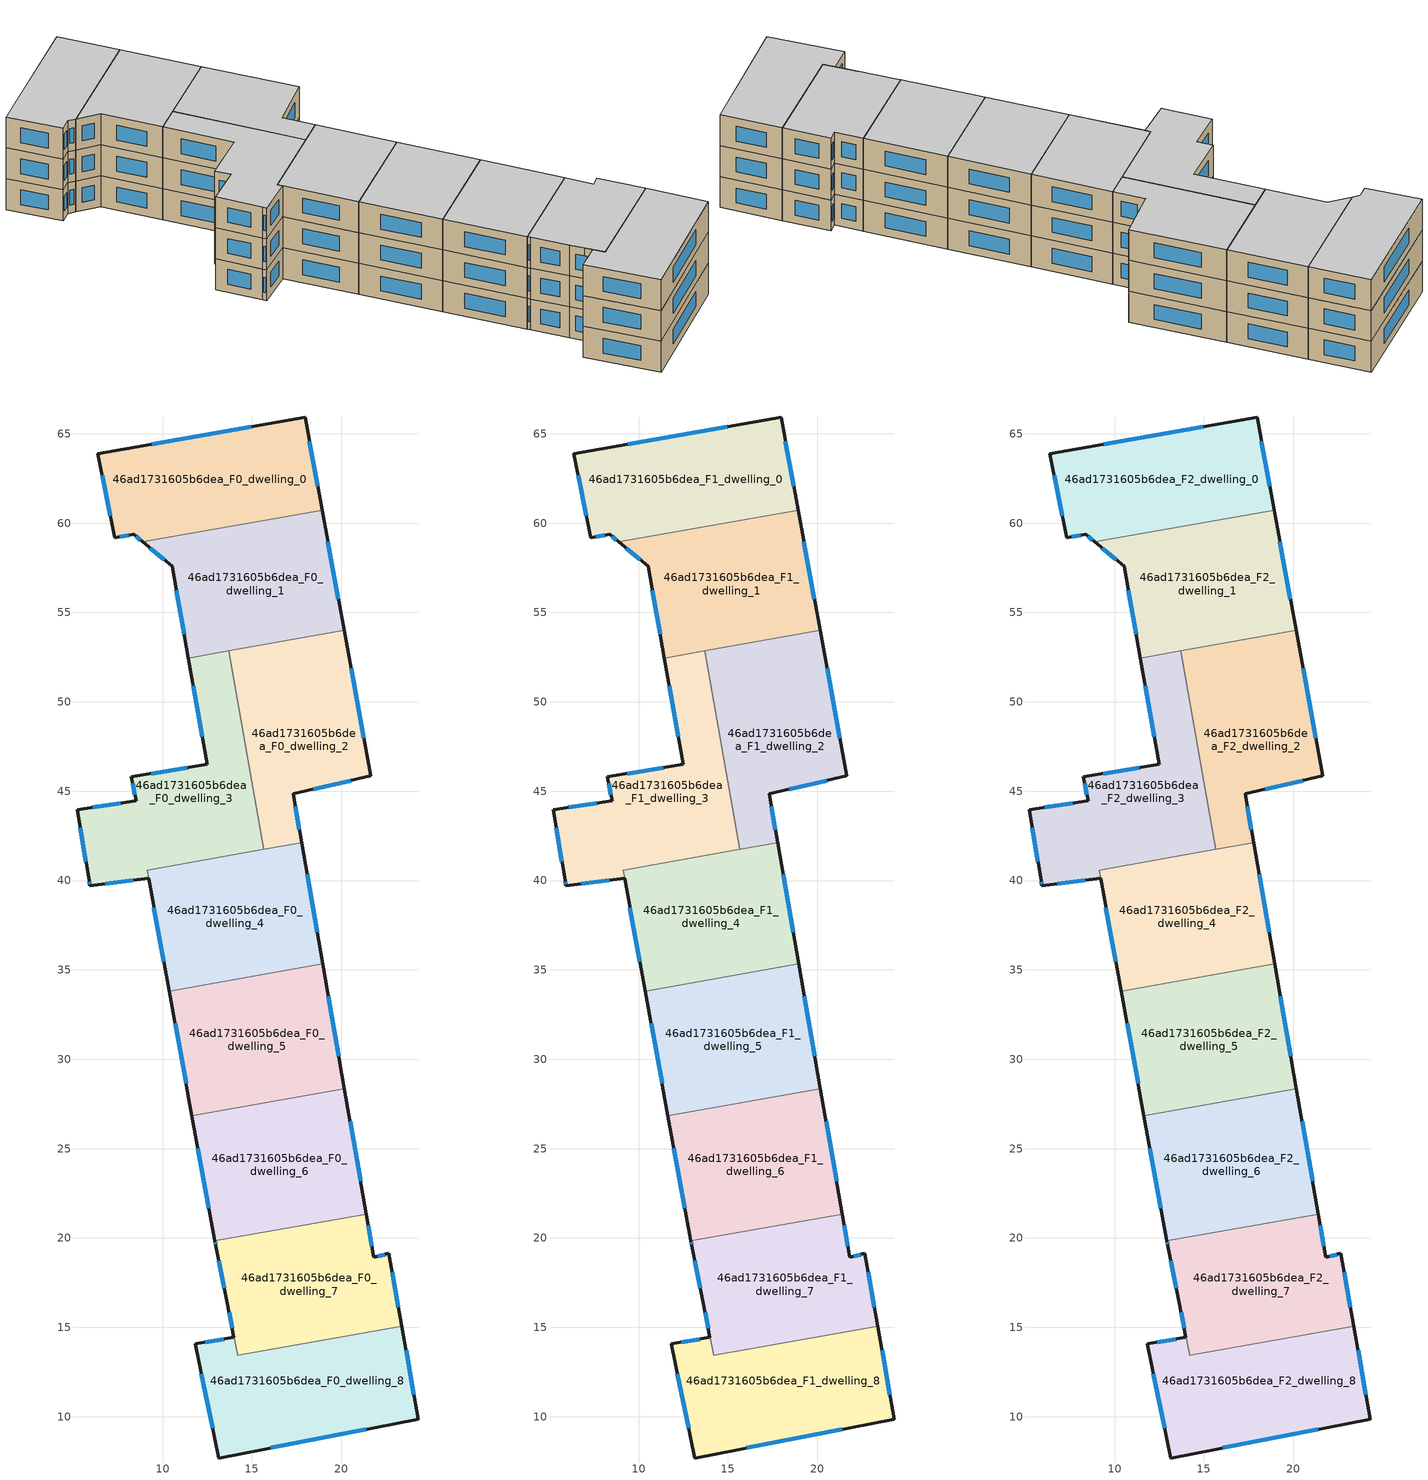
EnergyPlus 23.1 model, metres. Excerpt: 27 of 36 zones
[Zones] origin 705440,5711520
46ad1731605b6dea_F0_dwelling_0
 floor ground (EU_floor_Construction): 17.97,65.94 18.93,60.72 8.9,58.95 8.38,59.37 7.32,59.19 6.38,63.89 z0
 wall outside (EU_wall_Construction): 18.93,60.72 17.97,65.94 6.38,63.89 7.32,59.19 8.38,59.37 8.9,58.95 z0:3
 wall to 46ad1731605b6dea_F0_dwelling_1 (EU_wall_Construction): 8.9,58.95 18.93,60.72 z0:3
 window (EU_Window_Construction): 7.6,59.24 8.11,59.32 / 6.63,62.67 7.08,60.41 / 14.96,65.4 9.39,64.42 / 18.68,62.08 18.22,64.58 / 8.52,59.26 8.76,59.06 z0.78:2.22
46ad1731605b6dea_F0_dwelling_1
 floor ground (EU_floor_Construction): 18.93,60.72 20.16,53.99 11.44,52.45 10.53,57.58 8.9,58.95 z0
 wall outside (EU_wall_Construction): 8.9,58.95 10.53,57.58 11.44,52.45 / 20.16,53.99 18.93,60.72 z0:3
 wall to 46ad1731605b6dea_F0_dwelling_2 (EU_wall_Construction): 13.69,52.85 20.16,53.99 z0:3
 wall to 46ad1731605b6dea_F0_dwelling_3 (EU_wall_Construction): 11.44,52.45 13.69,52.85 z0:3
 window (EU_Window_Construction): 9.32,58.59 10.11,57.94 / 19.84,55.74 19.25,58.97 / 10.77,56.25 11.2,53.78 z0.78:2.22
46ad1731605b6dea_F0_dwelling_2
 floor ground (EU_floor_Construction): 20.16,53.99 21.65,45.85 17.3,44.86 17.78,42.12 15.66,41.74 13.69,52.85 z0
 wall outside (EU_wall_Construction): 17.78,42.12 17.3,44.86 21.65,45.85 20.16,53.99 z0:3
 wall to 46ad1731605b6dea_F0_dwelling_3 (EU_wall_Construction): 13.69,52.85 15.66,41.74 z0:3
 wall to 46ad1731605b6dea_F0_dwelling_4 (EU_wall_Construction): 15.66,41.74 17.78,42.12 z0:3
 window (EU_Window_Construction): 21.27,47.97 20.55,51.88 / 18.43,45.12 20.52,45.6 / 17.66,42.83 17.43,44.15 z0.78:2.22
46ad1731605b6dea_F0_dwelling_3
 floor ground (EU_floor_Construction): 13.69,52.85 15.66,41.74 9.14,40.59 9.22,40.14 5.94,39.71 5.89,40.01 5.23,43.97 8.53,44.45 8.25,45.81 12.49,46.5 11.44,52.45 z0
 wall outside (EU_wall_Construction): 11.44,52.45 12.49,46.5 8.25,45.81 8.53,44.45 5.23,43.97 5.89,40.01 5.94,39.71 9.22,40.14 z0:3
 wall to 46ad1731605b6dea_F0_dwelling_4 (EU_wall_Construction): 9.22,40.14 9.14,40.59 15.66,41.74 z0:3
 window (EU_Window_Construction): 6.79,39.82 8.36,40.03 / 5.9,39.94 5.92,39.79 / 5.4,42.94 5.71,41.04 / 7.67,44.33 6.09,44.1 / 8.32,45.46 8.46,44.81 / 11.39,46.32 9.35,45.99 / 11.71,50.9 12.22,48.04 z0.78:2.22
46ad1731605b6dea_F0_dwelling_4
 floor ground (EU_floor_Construction): 17.78,42.12 18.96,35.33 10.37,33.81 9.14,40.59 z0
 wall outside (EU_wall_Construction): 9.22,40.13 10.37,33.81 / 18.96,35.33 17.78,42.12 z0:3
 wall to 46ad1731605b6dea_F0_dwelling_5 (EU_wall_Construction): 10.37,33.81 18.96,35.33 z0:3
 window (EU_Window_Construction): 9.52,38.49 10.07,35.46 / 18.66,37.1 18.09,40.35 z0.78:2.22
46ad1731605b6dea_F0_dwelling_5
 floor ground (EU_floor_Construction): 18.96,35.33 20.18,28.36 11.65,26.85 10.37,33.81 z0
 wall outside (EU_wall_Construction): 20.18,28.36 18.96,35.33 / 10.37,33.81 11.65,26.85 z0:3
 wall to 46ad1731605b6dea_F0_dwelling_6 (EU_wall_Construction): 11.65,26.85 20.18,28.36 z0:3
 window (EU_Window_Construction): 19.86,30.17 19.28,33.52 / 10.7,32 11.31,28.66 z0.78:2.22
46ad1731605b6dea_F0_dwelling_6
 floor ground (EU_floor_Construction): 20.18,28.36 21.4,21.34 12.93,19.84 11.65,26.85 z0
 wall outside (EU_wall_Construction): 21.4,21.34 20.18,28.36 / 11.65,26.85 12.93,19.84 z0:3
 wall to 46ad1731605b6dea_F0_dwelling_7 (EU_wall_Construction): 12.93,19.84 21.4,21.34 z0:3
 window (EU_Window_Construction): 21.08,23.17 20.5,26.53 / 11.98,25.03 12.59,21.66 z0.78:2.22
46ad1731605b6dea_F0_dwelling_7
 floor ground (EU_floor_Construction): 21.4,21.34 21.83,18.91 22.66,19.13 23.38,15.06 14.2,13.44 13.61,16.35 12.98,19.57 12.93,19.84 z0
 wall outside (EU_wall_Construction): 12.93,19.84 12.98,19.57 13.61,16.35 / 23.38,15.06 22.66,19.13 21.83,18.91 21.4,21.34 z0:3
 wall to 46ad1731605b6dea_F0_dwelling_8 (EU_wall_Construction): 13.62,16.35 14.2,13.44 23.38,15.06 z0:3
 window (EU_Window_Construction): 13.14,18.73 13.45,17.19 / 12.94,19.77 12.96,19.64 / 21.72,19.54 21.51,20.71 / 22.44,19.08 22.04,18.97 / 23.19,16.12 22.85,18.07 z0.78:2.22
46ad1731605b6dea_F0_dwelling_8
 floor ground (EU_floor_Construction): 23.38,15.06 24.31,9.87 13.14,7.69 11.82,14.07 14,14.44 13.62,16.35 14.2,13.44 z0
 wall outside (EU_wall_Construction): 13.62,16.35 14,14.44 11.82,14.07 13.14,7.69 24.31,9.87 23.38,15.06 z0:3
 window (EU_Window_Construction): 13.72,15.85 13.9,14.94 / 24.06,11.22 23.62,13.71 / 16.04,8.26 21.4,9.3 / 12.16,12.41 12.8,9.35 / 13.43,14.34 12.39,14.17 z0.78:2.22
46ad1731605b6dea_F1_dwelling_0
 floor to 46ad1731605b6dea_F0_dwelling_0 (EU_floor_Construction): 17.97,65.94 18.93,60.72 8.9,58.95 8.38,59.37 7.32,59.19 6.38,63.89 z3
 wall outside (EU_wall_Construction): 18.93,60.72 17.97,65.94 6.38,63.89 7.32,59.19 8.38,59.37 8.9,58.95 z3:6
 wall to 46ad1731605b6dea_F1_dwelling_1 (EU_wall_Construction): 8.9,58.95 18.93,60.72 z3:6
 window (EU_Window_Construction): 7.6,59.24 8.11,59.32 / 6.63,62.67 7.08,60.41 / 14.96,65.4 9.39,64.42 / 18.68,62.08 18.22,64.58 / 8.52,59.26 8.76,59.06 z3.78:5.22
46ad1731605b6dea_F1_dwelling_1
 floor to 46ad1731605b6dea_F0_dwelling_1 (EU_floor_Construction): 18.93,60.72 20.16,53.99 11.44,52.45 10.53,57.58 8.9,58.95 z3
 wall outside (EU_wall_Construction): 8.9,58.95 10.53,57.58 11.44,52.45 / 20.16,53.99 18.93,60.72 z3:6
 wall to 46ad1731605b6dea_F1_dwelling_2 (EU_wall_Construction): 13.69,52.85 20.16,53.99 z3:6
 wall to 46ad1731605b6dea_F1_dwelling_3 (EU_wall_Construction): 11.44,52.45 13.69,52.85 z3:6
 window (EU_Window_Construction): 9.32,58.59 10.11,57.94 / 19.84,55.74 19.25,58.97 / 10.77,56.25 11.2,53.78 z3.78:5.22
46ad1731605b6dea_F1_dwelling_2
 floor to 46ad1731605b6dea_F0_dwelling_2 (EU_floor_Construction): 20.16,53.99 21.65,45.85 17.3,44.86 17.78,42.12 15.66,41.74 13.69,52.85 z3
 wall outside (EU_wall_Construction): 17.78,42.12 17.3,44.86 21.65,45.85 20.16,53.99 z3:6
 wall to 46ad1731605b6dea_F1_dwelling_3 (EU_wall_Construction): 13.69,52.85 15.66,41.74 z3:6
 wall to 46ad1731605b6dea_F1_dwelling_4 (EU_wall_Construction): 15.66,41.74 17.78,42.12 z3:6
 window (EU_Window_Construction): 21.27,47.97 20.55,51.88 / 18.43,45.12 20.52,45.6 / 17.66,42.83 17.43,44.15 z3.78:5.22
46ad1731605b6dea_F1_dwelling_3
 floor to 46ad1731605b6dea_F0_dwelling_3 (EU_floor_Construction): 13.69,52.85 15.66,41.74 9.14,40.59 9.22,40.14 5.94,39.71 5.89,40.01 5.23,43.97 8.53,44.45 8.25,45.81 12.49,46.5 11.44,52.45 z3
 wall outside (EU_wall_Construction): 11.44,52.45 12.49,46.5 8.25,45.81 8.53,44.45 5.23,43.97 5.89,40.01 5.94,39.71 9.22,40.14 z3:6
 wall to 46ad1731605b6dea_F1_dwelling_4 (EU_wall_Construction): 9.22,40.14 9.14,40.59 15.66,41.74 z3:6
 window (EU_Window_Construction): 6.79,39.82 8.36,40.03 / 5.9,39.94 5.92,39.79 / 5.4,42.94 5.71,41.04 / 7.67,44.33 6.09,44.1 / 8.32,45.46 8.46,44.81 / 11.39,46.32 9.35,45.99 / 11.71,50.9 12.22,48.04 z3.78:5.22
46ad1731605b6dea_F1_dwelling_4
 floor to 46ad1731605b6dea_F0_dwelling_4 (EU_floor_Construction): 17.78,42.12 18.96,35.33 10.37,33.81 9.14,40.59 z3
 wall outside (EU_wall_Construction): 9.22,40.13 10.37,33.81 / 18.96,35.33 17.78,42.12 z3:6
 wall to 46ad1731605b6dea_F1_dwelling_5 (EU_wall_Construction): 10.37,33.81 18.96,35.33 z3:6
 window (EU_Window_Construction): 9.52,38.49 10.07,35.46 / 18.66,37.1 18.09,40.35 z3.78:5.22
46ad1731605b6dea_F1_dwelling_5
 floor to 46ad1731605b6dea_F0_dwelling_5 (EU_floor_Construction): 18.96,35.33 20.18,28.36 11.65,26.85 10.37,33.81 z3
 wall outside (EU_wall_Construction): 20.18,28.36 18.96,35.33 / 10.37,33.81 11.65,26.85 z3:6
 wall to 46ad1731605b6dea_F1_dwelling_6 (EU_wall_Construction): 11.65,26.85 20.18,28.36 z3:6
 window (EU_Window_Construction): 19.86,30.17 19.28,33.52 / 10.7,32 11.31,28.66 z3.78:5.22
46ad1731605b6dea_F1_dwelling_6
 floor to 46ad1731605b6dea_F0_dwelling_6 (EU_floor_Construction): 20.18,28.36 21.4,21.34 12.93,19.84 11.65,26.85 z3
 wall outside (EU_wall_Construction): 21.4,21.34 20.18,28.36 / 11.65,26.85 12.93,19.84 z3:6
 wall to 46ad1731605b6dea_F1_dwelling_7 (EU_wall_Construction): 12.93,19.84 21.4,21.34 z3:6
 window (EU_Window_Construction): 21.08,23.17 20.5,26.53 / 11.98,25.03 12.59,21.66 z3.78:5.22
46ad1731605b6dea_F1_dwelling_7
 floor to 46ad1731605b6dea_F0_dwelling_7 (EU_floor_Construction): 21.4,21.34 21.83,18.91 22.66,19.13 23.38,15.06 14.2,13.44 13.61,16.35 12.98,19.57 12.93,19.84 z3
 wall outside (EU_wall_Construction): 12.93,19.84 12.98,19.57 13.61,16.35 / 23.38,15.06 22.66,19.13 21.83,18.91 21.4,21.34 z3:6
 wall to 46ad1731605b6dea_F1_dwelling_8 (EU_wall_Construction): 13.62,16.35 14.2,13.44 23.38,15.06 z3:6
 window (EU_Window_Construction): 13.14,18.73 13.45,17.19 / 12.94,19.77 12.96,19.64 / 21.72,19.54 21.51,20.71 / 22.44,19.08 22.04,18.97 / 23.19,16.12 22.85,18.07 z3.78:5.22
46ad1731605b6dea_F1_dwelling_8
 floor to 46ad1731605b6dea_F0_dwelling_8 (EU_floor_Construction): 23.38,15.06 24.31,9.87 13.14,7.69 11.82,14.07 14,14.44 13.62,16.35 14.2,13.44 z3
 wall outside (EU_wall_Construction): 13.62,16.35 14,14.44 11.82,14.07 13.14,7.69 24.31,9.87 23.38,15.06 z3:6
 window (EU_Window_Construction): 13.72,15.85 13.9,14.94 / 24.06,11.22 23.62,13.71 / 16.04,8.26 21.4,9.3 / 12.16,12.41 12.8,9.35 / 13.43,14.34 12.39,14.17 z3.78:5.22
46ad1731605b6dea_F2_dwelling_0
 floor to 46ad1731605b6dea_F1_dwelling_0 (EU_floor_Construction): 17.97,65.94 18.93,60.72 8.9,58.95 8.38,59.37 7.32,59.19 6.38,63.89 z6
 wall outside (EU_wall_Construction): 18.93,60.72 17.97,65.94 6.38,63.89 7.32,59.19 8.38,59.37 8.9,58.95 z6:9
 wall to 46ad1731605b6dea_F2_dwelling_1 (EU_wall_Construction): 8.9,58.95 18.93,60.72 z6:9
 window (EU_Window_Construction): 7.6,59.24 8.11,59.32 / 6.63,62.67 7.08,60.41 / 14.96,65.4 9.39,64.42 / 18.68,62.08 18.22,64.58 / 8.52,59.26 8.76,59.06 z6.78:8.22
 ceiling to 46ad1731605b6dea_F3_dwelling_0 (EU_floor_Construction): 18.93,60.72 17.97,65.94 6.38,63.89 7.32,59.19 8.38,59.37 8.9,58.95 z9
46ad1731605b6dea_F2_dwelling_1
 floor to 46ad1731605b6dea_F1_dwelling_1 (EU_floor_Construction): 18.93,60.72 20.16,53.99 11.44,52.45 10.53,57.58 8.9,58.95 z6
 wall outside (EU_wall_Construction): 8.9,58.95 10.53,57.58 11.44,52.45 / 20.16,53.99 18.93,60.72 z6:9
 wall to 46ad1731605b6dea_F2_dwelling_2 (EU_wall_Construction): 13.69,52.85 20.16,53.99 z6:9
 wall to 46ad1731605b6dea_F2_dwelling_3 (EU_wall_Construction): 11.44,52.45 13.69,52.85 z6:9
 window (EU_Window_Construction): 9.32,58.59 10.11,57.94 / 19.84,55.74 19.25,58.97 / 10.77,56.25 11.2,53.78 z6.78:8.22
 ceiling to 46ad1731605b6dea_F3_dwelling_1 (EU_floor_Construction): 20.16,53.99 18.93,60.72 8.9,58.95 10.53,57.58 11.44,52.45 z9
46ad1731605b6dea_F2_dwelling_2
 floor to 46ad1731605b6dea_F1_dwelling_2 (EU_floor_Construction): 20.16,53.99 21.65,45.85 17.3,44.86 17.78,42.12 15.66,41.74 13.69,52.85 z6
 wall outside (EU_wall_Construction): 17.78,42.12 17.3,44.86 21.65,45.85 20.16,53.99 z6:9
 wall to 46ad1731605b6dea_F2_dwelling_3 (EU_wall_Construction): 13.69,52.85 15.66,41.74 z6:9
 wall to 46ad1731605b6dea_F2_dwelling_4 (EU_wall_Construction): 15.66,41.74 17.78,42.12 z6:9
 window (EU_Window_Construction): 21.27,47.97 20.55,51.88 / 18.43,45.12 20.52,45.6 / 17.66,42.83 17.43,44.15 z6.78:8.22
 ceiling to 46ad1731605b6dea_F3_dwelling_2 (EU_floor_Construction): 17.78,42.12 17.3,44.86 21.65,45.85 20.16,53.99 13.69,52.85 15.66,41.74 z9
46ad1731605b6dea_F2_dwelling_3
 floor to 46ad1731605b6dea_F1_dwelling_3 (EU_floor_Construction): 13.69,52.85 15.66,41.74 9.14,40.59 9.22,40.14 5.94,39.71 5.89,40.01 5.23,43.97 8.53,44.45 8.25,45.81 12.49,46.5 11.44,52.45 z6
 wall outside (EU_wall_Construction): 11.44,52.45 12.49,46.5 8.25,45.81 8.53,44.45 5.23,43.97 5.89,40.01 5.94,39.71 9.22,40.14 z6:9
 wall to 46ad1731605b6dea_F2_dwelling_4 (EU_wall_Construction): 9.22,40.14 9.14,40.59 15.66,41.74 z6:9
 window (EU_Window_Construction): 6.79,39.82 8.36,40.03 / 5.9,39.94 5.92,39.79 / 5.4,42.94 5.71,41.04 / 7.67,44.33 6.09,44.1 / 8.32,45.46 8.46,44.81 / 11.39,46.32 9.35,45.99 / 11.71,50.9 12.22,48.04 z6.78:8.22
 ceiling to 46ad1731605b6dea_F3_dwelling_3 (EU_floor_Construction): 15.66,41.74 13.69,52.85 11.44,52.45 12.49,46.5 8.25,45.81 8.53,44.45 5.23,43.97 5.89,40.01 5.94,39.71 9.22,40.14 9.14,40.59 z9
46ad1731605b6dea_F2_dwelling_4
 floor to 46ad1731605b6dea_F1_dwelling_4 (EU_floor_Construction): 17.78,42.12 18.96,35.33 10.37,33.81 9.14,40.59 z6
 wall outside (EU_wall_Construction): 9.22,40.13 10.37,33.81 / 18.96,35.33 17.78,42.12 z6:9
 wall to 46ad1731605b6dea_F2_dwelling_5 (EU_wall_Construction): 10.37,33.81 18.96,35.33 z6:9
 window (EU_Window_Construction): 9.52,38.49 10.07,35.46 / 18.66,37.1 18.09,40.35 z6.78:8.22
 ceiling to 46ad1731605b6dea_F3_dwelling_4 (EU_floor_Construction): 18.96,35.33 17.78,42.12 9.14,40.59 10.37,33.81 z9
46ad1731605b6dea_F2_dwelling_5
 floor to 46ad1731605b6dea_F1_dwelling_5 (EU_floor_Construction): 18.96,35.33 20.18,28.36 11.65,26.85 10.37,33.81 z6
 wall outside (EU_wall_Construction): 20.18,28.36 18.96,35.33 / 10.37,33.81 11.65,26.85 z6:9
 wall to 46ad1731605b6dea_F2_dwelling_6 (EU_wall_Construction): 11.65,26.85 20.18,28.36 z6:9
 window (EU_Window_Construction): 19.86,30.17 19.28,33.52 / 10.7,32 11.31,28.66 z6.78:8.22
 ceiling to 46ad1731605b6dea_F3_dwelling_5 (EU_floor_Construction): 20.18,28.36 18.96,35.33 10.37,33.81 11.65,26.85 z9
46ad1731605b6dea_F2_dwelling_6
 floor to 46ad1731605b6dea_F1_dwelling_6 (EU_floor_Construction): 20.18,28.36 21.4,21.34 12.93,19.84 11.65,26.85 z6
 wall outside (EU_wall_Construction): 21.4,21.34 20.18,28.36 / 11.65,26.85 12.93,19.84 z6:9
 wall to 46ad1731605b6dea_F2_dwelling_7 (EU_wall_Construction): 12.93,19.84 21.4,21.34 z6:9
 window (EU_Window_Construction): 21.08,23.17 20.5,26.53 / 11.98,25.03 12.59,21.66 z6.78:8.22
 ceiling to 46ad1731605b6dea_F3_dwelling_6 (EU_floor_Construction): 21.4,21.34 20.18,28.36 11.65,26.85 12.93,19.84 z9
46ad1731605b6dea_F2_dwelling_7
 floor to 46ad1731605b6dea_F1_dwelling_7 (EU_floor_Construction): 21.4,21.34 21.83,18.91 22.66,19.13 23.38,15.06 14.2,13.44 13.61,16.35 12.98,19.57 12.93,19.84 z6
 wall outside (EU_wall_Construction): 12.93,19.84 12.98,19.57 13.61,16.35 / 23.38,15.06 22.66,19.13 21.83,18.91 21.4,21.34 z6:9
 wall to 46ad1731605b6dea_F2_dwelling_8 (EU_wall_Construction): 13.62,16.35 14.2,13.44 23.38,15.06 z6:9
 window (EU_Window_Construction): 13.14,18.73 13.45,17.19 / 12.94,19.77 12.96,19.64 / 21.72,19.54 21.51,20.71 / 22.44,19.08 22.04,18.97 / 23.19,16.12 22.85,18.07 z6.78:8.22
 ceiling to 46ad1731605b6dea_F3_dwelling_7 (EU_floor_Construction): 23.38,15.06 22.66,19.13 21.83,18.91 21.4,21.34 12.93,19.84 12.98,19.57 13.61,16.35 14.2,13.44 z9
46ad1731605b6dea_F2_dwelling_8
 floor to 46ad1731605b6dea_F1_dwelling_8 (EU_floor_Construction): 23.38,15.06 24.31,9.87 13.14,7.69 11.82,14.07 14,14.44 13.62,16.35 14.2,13.44 z6
 wall outside (EU_wall_Construction): 13.62,16.35 14,14.44 11.82,14.07 13.14,7.69 24.31,9.87 23.38,15.06 z6:9
 window (EU_Window_Construction): 13.72,15.85 13.9,14.94 / 24.06,11.22 23.62,13.71 / 16.04,8.26 21.4,9.3 / 12.16,12.41 12.8,9.35 / 13.43,14.34 12.39,14.17 z6.78:8.22
 ceiling to 46ad1731605b6dea_F3_dwelling_8 (EU_floor_Construction): 24.31,9.87 23.38,15.06 14.2,13.44 13.62,16.35 14,14.44 11.82,14.07 13.14,7.69 z9
[Building]
EU S2 Campaign: North Axis=0; Terrain=City; Solar Distribution=FullExterior
[Site:Location]
London: Latitude=51.5; Longitude=-0.5; Time Zone=0; Elevation=25
[SizingPeriod:WeatherFileDays]
AnnualSizingPeriod: Begin Month=1; Begin Day of Month=1; End Month=12; End Day of Month=31; Day of Week for Start Day=Monday; Use Weather File Daylight Saving Period=No; Use Weather File Rain and Snow Indicators=No
[MATERIAL]
EU_InternalMass_Material: Roughness=MediumRough; Thickness=0.1; Conductivity=1; Density=1800; Specific Heat=900; Thermal Absorptance=0.9; Solar Absorptance=0.7; Visible Absorptance=0.7
[MATERIAL:NOMASS] Roughness=MediumRough; Thermal Absorptance=0.9; Solar Absorptance=0.7; Visible Absorptance=0.7
Name | Thermal Resistance
EU_wall_NoMass | 3.06955
EU_floor_NoMass | 3.75167
[WINDOWMATERIAL:SIMPLEGLAZINGSYSTEM]
EU_Window_SimpleGlazing: UFactor=1.87571; Solar Heat Gain Coefficient=0.72; Visible Transmittance=0.72
[CONSTRUCTION]
EU_wall_Construction: EU_wall_NoMass
EU_floor_Construction: EU_floor_NoMass
EU_Window_Construction: EU_Window_SimpleGlazing
EU_InternalMass_Construction: EU_InternalMass_Material
[ZONE] Type=1; Multiplier=1; Ceiling Height=autocalculate; Floor Area=autocalculate; Part of Total Floor Area=Yes
Name | Volume
46ad1731605b6dea_F0_dwelling_0; 46ad1731605b6dea_F1_dwelling_0; 46ad1731605b6dea_F2_dwelling_0 | 184.634
46ad1731605b6dea_F0_dwelling_1; 46ad1731605b6dea_F1_dwelling_1; 46ad1731605b6dea_F2_dwelling_1; 46ad1731605b6dea_F0_dwelling_5; 46ad1731605b6dea_F1_dwelling_5; 46ad1731605b6dea_F2_dwelling_5 | 184.617
46ad1731605b6dea_F0_dwelling_2; 46ad1731605b6dea_F1_dwelling_2; 46ad1731605b6dea_F2_dwelling_2 | 184.618
46ad1731605b6dea_F0_dwelling_3; 46ad1731605b6dea_F1_dwelling_3; 46ad1731605b6dea_F2_dwelling_3 | 188.427
46ad1731605b6dea_F0_dwelling_4; 46ad1731605b6dea_F1_dwelling_4; 46ad1731605b6dea_F2_dwelling_4 | 180.84
46ad1731605b6dea_F0_dwelling_6; 46ad1731605b6dea_F1_dwelling_6; 46ad1731605b6dea_F2_dwelling_6 | 184.627
46ad1731605b6dea_F0_dwelling_7; 46ad1731605b6dea_F1_dwelling_7; 46ad1731605b6dea_F2_dwelling_7 | 177.798
46ad1731605b6dea_F0_dwelling_8; 46ad1731605b6dea_F1_dwelling_8; 46ad1731605b6dea_F2_dwelling_8 | 191.479
[INTERNALMASS] Construction=EU_InternalMass_Construction
Name | Zone or ZoneList | Surface Area
46ad1731605b6dea_F0_dwelling_0_EU_InternalMass | 46ad1731605b6dea_F0_dwelling_0 | 61.5446
46ad1731605b6dea_F0_dwelling_1_EU_InternalMass | 46ad1731605b6dea_F0_dwelling_1 | 61.5392
46ad1731605b6dea_F0_dwelling_2_EU_InternalMass | 46ad1731605b6dea_F0_dwelling_2 | 61.5396
46ad1731605b6dea_F0_dwelling_3_EU_InternalMass | 46ad1731605b6dea_F0_dwelling_3 | 62.8089
46ad1731605b6dea_F0_dwelling_4_EU_InternalMass | 46ad1731605b6dea_F0_dwelling_4 | 60.2856
46ad1731605b6dea_F0_dwelling_5_EU_InternalMass | 46ad1731605b6dea_F0_dwelling_5 | 61.5388
46ad1731605b6dea_F0_dwelling_6_EU_InternalMass | 46ad1731605b6dea_F0_dwelling_6 | 61.5426
46ad1731605b6dea_F0_dwelling_7_EU_InternalMass | 46ad1731605b6dea_F0_dwelling_7 | 59.2569
46ad1731605b6dea_F0_dwelling_8_EU_InternalMass | 46ad1731605b6dea_F0_dwelling_8 | 63.8322
46ad1731605b6dea_F1_dwelling_0_EU_InternalMass | 46ad1731605b6dea_F1_dwelling_0 | 61.5446
46ad1731605b6dea_F1_dwelling_1_EU_InternalMass | 46ad1731605b6dea_F1_dwelling_1 | 61.5392
46ad1731605b6dea_F1_dwelling_2_EU_InternalMass | 46ad1731605b6dea_F1_dwelling_2 | 61.5396
46ad1731605b6dea_F1_dwelling_3_EU_InternalMass | 46ad1731605b6dea_F1_dwelling_3 | 62.8089
46ad1731605b6dea_F1_dwelling_4_EU_InternalMass | 46ad1731605b6dea_F1_dwelling_4 | 60.2856
46ad1731605b6dea_F1_dwelling_5_EU_InternalMass | 46ad1731605b6dea_F1_dwelling_5 | 61.5388
46ad1731605b6dea_F1_dwelling_6_EU_InternalMass | 46ad1731605b6dea_F1_dwelling_6 | 61.5426
46ad1731605b6dea_F1_dwelling_7_EU_InternalMass | 46ad1731605b6dea_F1_dwelling_7 | 59.2569
46ad1731605b6dea_F1_dwelling_8_EU_InternalMass | 46ad1731605b6dea_F1_dwelling_8 | 63.8322
46ad1731605b6dea_F2_dwelling_0_EU_InternalMass | 46ad1731605b6dea_F2_dwelling_0 | 61.5446
46ad1731605b6dea_F2_dwelling_1_EU_InternalMass | 46ad1731605b6dea_F2_dwelling_1 | 61.5392
46ad1731605b6dea_F2_dwelling_2_EU_InternalMass | 46ad1731605b6dea_F2_dwelling_2 | 61.5396
46ad1731605b6dea_F2_dwelling_3_EU_InternalMass | 46ad1731605b6dea_F2_dwelling_3 | 62.8089
46ad1731605b6dea_F2_dwelling_4_EU_InternalMass | 46ad1731605b6dea_F2_dwelling_4 | 60.2856
46ad1731605b6dea_F2_dwelling_5_EU_InternalMass | 46ad1731605b6dea_F2_dwelling_5 | 61.5388
46ad1731605b6dea_F2_dwelling_6_EU_InternalMass | 46ad1731605b6dea_F2_dwelling_6 | 61.5426
46ad1731605b6dea_F2_dwelling_7_EU_InternalMass | 46ad1731605b6dea_F2_dwelling_7 | 59.2569
46ad1731605b6dea_F2_dwelling_8_EU_InternalMass | 46ad1731605b6dea_F2_dwelling_8 | 63.8322
[OTHEREQUIPMENT] Fuel Type=Electricity; Design Level Calculation Method=Watts/Area; Power per Zone Floor Area=1; Fraction Latent=0; Fraction Radiant=0; Fraction Lost=0; Carbon Dioxide Generation Rate=0; EndUse Subcategory=EU_Step8_InternalGains
Name | Zone or ZoneList or Space or SpaceList | Schedule
EU_Step8_InternalGain_46ad1731605b6dea_F0_dwelling_0_f000 | 46ad1731605b6dea_F0_dwelling_0 | EU_Step8_GainSchedule_46ad1731605b6dea_F0_dwelling_0_f000
EU_Step8_InternalGain_46ad1731605b6dea_F0_dwelling_1_f000 | 46ad1731605b6dea_F0_dwelling_1 | EU_Step8_GainSchedule_46ad1731605b6dea_F0_dwelling_1_f000
EU_Step8_InternalGain_46ad1731605b6dea_F0_dwelling_2_f000 | 46ad1731605b6dea_F0_dwelling_2 | EU_Step8_GainSchedule_46ad1731605b6dea_F0_dwelling_2_f000
EU_Step8_InternalGain_46ad1731605b6dea_F0_dwelling_3_f000 | 46ad1731605b6dea_F0_dwelling_3 | EU_Step8_GainSchedule_46ad1731605b6dea_F0_dwelling_3_f000
EU_Step8_InternalGain_46ad1731605b6dea_F0_dwelling_4_f000 | 46ad1731605b6dea_F0_dwelling_4 | EU_Step8_GainSchedule_46ad1731605b6dea_F0_dwelling_4_f000
EU_Step8_InternalGain_46ad1731605b6dea_F0_dwelling_5_f000 | 46ad1731605b6dea_F0_dwelling_5 | EU_Step8_GainSchedule_46ad1731605b6dea_F0_dwelling_5_f000
EU_Step8_InternalGain_46ad1731605b6dea_F0_dwelling_6_f000 | 46ad1731605b6dea_F0_dwelling_6 | EU_Step8_GainSchedule_46ad1731605b6dea_F0_dwelling_6_f000
EU_Step8_InternalGain_46ad1731605b6dea_F0_dwelling_7_f000 | 46ad1731605b6dea_F0_dwelling_7 | EU_Step8_GainSchedule_46ad1731605b6dea_F0_dwelling_7_f000
EU_Step8_InternalGain_46ad1731605b6dea_F0_dwelling_8_f000 | 46ad1731605b6dea_F0_dwelling_8 | EU_Step8_GainSchedule_46ad1731605b6dea_F0_dwelling_8_f000
EU_Step8_InternalGain_46ad1731605b6dea_F1_dwelling_0_f000 | 46ad1731605b6dea_F1_dwelling_0 | EU_Step8_GainSchedule_46ad1731605b6dea_F1_dwelling_0_f000
EU_Step8_InternalGain_46ad1731605b6dea_F1_dwelling_1_f000 | 46ad1731605b6dea_F1_dwelling_1 | EU_Step8_GainSchedule_46ad1731605b6dea_F1_dwelling_1_f000
EU_Step8_InternalGain_46ad1731605b6dea_F1_dwelling_2_f000 | 46ad1731605b6dea_F1_dwelling_2 | EU_Step8_GainSchedule_46ad1731605b6dea_F1_dwelling_2_f000
EU_Step8_InternalGain_46ad1731605b6dea_F1_dwelling_3_f000 | 46ad1731605b6dea_F1_dwelling_3 | EU_Step8_GainSchedule_46ad1731605b6dea_F1_dwelling_3_f000
EU_Step8_InternalGain_46ad1731605b6dea_F1_dwelling_4_f000 | 46ad1731605b6dea_F1_dwelling_4 | EU_Step8_GainSchedule_46ad1731605b6dea_F1_dwelling_4_f000
EU_Step8_InternalGain_46ad1731605b6dea_F1_dwelling_5_f000 | 46ad1731605b6dea_F1_dwelling_5 | EU_Step8_GainSchedule_46ad1731605b6dea_F1_dwelling_5_f000
EU_Step8_InternalGain_46ad1731605b6dea_F1_dwelling_6_f000 | 46ad1731605b6dea_F1_dwelling_6 | EU_Step8_GainSchedule_46ad1731605b6dea_F1_dwelling_6_f000
EU_Step8_InternalGain_46ad1731605b6dea_F1_dwelling_7_f000 | 46ad1731605b6dea_F1_dwelling_7 | EU_Step8_GainSchedule_46ad1731605b6dea_F1_dwelling_7_f000
EU_Step8_InternalGain_46ad1731605b6dea_F1_dwelling_8_f000 | 46ad1731605b6dea_F1_dwelling_8 | EU_Step8_GainSchedule_46ad1731605b6dea_F1_dwelling_8_f000
EU_Step8_InternalGain_46ad1731605b6dea_F2_dwelling_0_f000 | 46ad1731605b6dea_F2_dwelling_0 | EU_Step8_GainSchedule_46ad1731605b6dea_F2_dwelling_0_f000
EU_Step8_InternalGain_46ad1731605b6dea_F2_dwelling_1_f000 | 46ad1731605b6dea_F2_dwelling_1 | EU_Step8_GainSchedule_46ad1731605b6dea_F2_dwelling_1_f000
EU_Step8_InternalGain_46ad1731605b6dea_F2_dwelling_2_f000 | 46ad1731605b6dea_F2_dwelling_2 | EU_Step8_GainSchedule_46ad1731605b6dea_F2_dwelling_2_f000
EU_Step8_InternalGain_46ad1731605b6dea_F2_dwelling_3_f000 | 46ad1731605b6dea_F2_dwelling_3 | EU_Step8_GainSchedule_46ad1731605b6dea_F2_dwelling_3_f000
EU_Step8_InternalGain_46ad1731605b6dea_F2_dwelling_4_f000 | 46ad1731605b6dea_F2_dwelling_4 | EU_Step8_GainSchedule_46ad1731605b6dea_F2_dwelling_4_f000
EU_Step8_InternalGain_46ad1731605b6dea_F2_dwelling_5_f000 | 46ad1731605b6dea_F2_dwelling_5 | EU_Step8_GainSchedule_46ad1731605b6dea_F2_dwelling_5_f000
EU_Step8_InternalGain_46ad1731605b6dea_F2_dwelling_6_f000 | 46ad1731605b6dea_F2_dwelling_6 | EU_Step8_GainSchedule_46ad1731605b6dea_F2_dwelling_6_f000
EU_Step8_InternalGain_46ad1731605b6dea_F2_dwelling_7_f000 | 46ad1731605b6dea_F2_dwelling_7 | EU_Step8_GainSchedule_46ad1731605b6dea_F2_dwelling_7_f000
EU_Step8_InternalGain_46ad1731605b6dea_F2_dwelling_8_f000 | 46ad1731605b6dea_F2_dwelling_8 | EU_Step8_GainSchedule_46ad1731605b6dea_F2_dwelling_8_f000
[ZONEVENTILATION:DESIGNFLOWRATE] Schedule=EU_AlwaysOn; Design Flow Rate Calculation Method=AirChanges/Hour; Air Changes per Hour=0.493607; Ventilation Type=Natural; Fan Pressure Rise=0; Fan Total Efficiency=1; Constant Term Coefficient=1; Temperature Term Coefficient=0; Velocity Term Coefficient=0; Velocity Squared Term Coefficient=0; Minimum Indoor Temperature=-100; Maximum Indoor Temperature=100; Delta Temperature=-100; Minimum Outdoor Temperature=-100; Maximum Outdoor Temperature=100; Maximum Wind Speed=40
Name | Zone or ZoneList or Space or SpaceList
EU_ConstantAir_46ad1731605b6dea_F0_dwelling_0 | 46ad1731605b6dea_F0_dwelling_0
EU_ConstantAir_46ad1731605b6dea_F0_dwelling_1 | 46ad1731605b6dea_F0_dwelling_1
EU_ConstantAir_46ad1731605b6dea_F0_dwelling_2 | 46ad1731605b6dea_F0_dwelling_2
EU_ConstantAir_46ad1731605b6dea_F0_dwelling_3 | 46ad1731605b6dea_F0_dwelling_3
EU_ConstantAir_46ad1731605b6dea_F0_dwelling_4 | 46ad1731605b6dea_F0_dwelling_4
EU_ConstantAir_46ad1731605b6dea_F0_dwelling_5 | 46ad1731605b6dea_F0_dwelling_5
EU_ConstantAir_46ad1731605b6dea_F0_dwelling_6 | 46ad1731605b6dea_F0_dwelling_6
EU_ConstantAir_46ad1731605b6dea_F0_dwelling_7 | 46ad1731605b6dea_F0_dwelling_7
EU_ConstantAir_46ad1731605b6dea_F0_dwelling_8 | 46ad1731605b6dea_F0_dwelling_8
EU_ConstantAir_46ad1731605b6dea_F1_dwelling_0 | 46ad1731605b6dea_F1_dwelling_0
EU_ConstantAir_46ad1731605b6dea_F1_dwelling_1 | 46ad1731605b6dea_F1_dwelling_1
EU_ConstantAir_46ad1731605b6dea_F1_dwelling_2 | 46ad1731605b6dea_F1_dwelling_2
EU_ConstantAir_46ad1731605b6dea_F1_dwelling_3 | 46ad1731605b6dea_F1_dwelling_3
EU_ConstantAir_46ad1731605b6dea_F1_dwelling_4 | 46ad1731605b6dea_F1_dwelling_4
EU_ConstantAir_46ad1731605b6dea_F1_dwelling_5 | 46ad1731605b6dea_F1_dwelling_5
EU_ConstantAir_46ad1731605b6dea_F1_dwelling_6 | 46ad1731605b6dea_F1_dwelling_6
EU_ConstantAir_46ad1731605b6dea_F1_dwelling_7 | 46ad1731605b6dea_F1_dwelling_7
EU_ConstantAir_46ad1731605b6dea_F1_dwelling_8 | 46ad1731605b6dea_F1_dwelling_8
EU_ConstantAir_46ad1731605b6dea_F2_dwelling_0 | 46ad1731605b6dea_F2_dwelling_0
EU_ConstantAir_46ad1731605b6dea_F2_dwelling_1 | 46ad1731605b6dea_F2_dwelling_1
EU_ConstantAir_46ad1731605b6dea_F2_dwelling_2 | 46ad1731605b6dea_F2_dwelling_2
EU_ConstantAir_46ad1731605b6dea_F2_dwelling_3 | 46ad1731605b6dea_F2_dwelling_3
EU_ConstantAir_46ad1731605b6dea_F2_dwelling_4 | 46ad1731605b6dea_F2_dwelling_4
EU_ConstantAir_46ad1731605b6dea_F2_dwelling_5 | 46ad1731605b6dea_F2_dwelling_5
EU_ConstantAir_46ad1731605b6dea_F2_dwelling_6 | 46ad1731605b6dea_F2_dwelling_6
EU_ConstantAir_46ad1731605b6dea_F2_dwelling_7 | 46ad1731605b6dea_F2_dwelling_7
EU_ConstantAir_46ad1731605b6dea_F2_dwelling_8 | 46ad1731605b6dea_F2_dwelling_8
[HVACTEMPLATE:THERMOSTAT] Constant Heating Setpoint=20; Constant Cooling Setpoint=50
EU_HeatOnly_46ad1731605b6dea_F0_dwelling_0; EU_HeatOnly_46ad1731605b6dea_F0_dwelling_1; EU_HeatOnly_46ad1731605b6dea_F0_dwelling_2; EU_HeatOnly_46ad1731605b6dea_F0_dwelling_3; EU_HeatOnly_46ad1731605b6dea_F0_dwelling_4; EU_HeatOnly_46ad1731605b6dea_F0_dwelling_5; EU_HeatOnly_46ad1731605b6dea_F0_dwelling_6; EU_HeatOnly_46ad1731605b6dea_F0_dwelling_7; EU_HeatOnly_46ad1731605b6dea_F0_dwelling_8; EU_HeatOnly_46ad1731605b6dea_F1_dwelling_0; EU_HeatOnly_46ad1731605b6dea_F1_dwelling_1; EU_HeatOnly_46ad1731605b6dea_F1_dwelling_2; EU_HeatOnly_46ad1731605b6dea_F1_dwelling_3; EU_HeatOnly_46ad1731605b6dea_F1_dwelling_4; EU_HeatOnly_46ad1731605b6dea_F1_dwelling_5; EU_HeatOnly_46ad1731605b6dea_F1_dwelling_6; EU_HeatOnly_46ad1731605b6dea_F1_dwelling_7; EU_HeatOnly_46ad1731605b6dea_F1_dwelling_8; EU_HeatOnly_46ad1731605b6dea_F2_dwelling_0; EU_HeatOnly_46ad1731605b6dea_F2_dwelling_1; EU_HeatOnly_46ad1731605b6dea_F2_dwelling_2; EU_HeatOnly_46ad1731605b6dea_F2_dwelling_3; EU_HeatOnly_46ad1731605b6dea_F2_dwelling_4; EU_HeatOnly_46ad1731605b6dea_F2_dwelling_5; EU_HeatOnly_46ad1731605b6dea_F2_dwelling_6; EU_HeatOnly_46ad1731605b6dea_F2_dwelling_7; EU_HeatOnly_46ad1731605b6dea_F2_dwelling_8; EU_HeatOnly_46ad1731605b6dea_F3_dwelling_0; EU_HeatOnly_46ad1731605b6dea_F3_dwelling_1; EU_HeatOnly_46ad1731605b6dea_F3_dwelling_2; EU_HeatOnly_46ad1731605b6dea_F3_dwelling_3; EU_HeatOnly_46ad1731605b6dea_F3_dwelling_4; EU_HeatOnly_46ad1731605b6dea_F3_dwelling_5; EU_HeatOnly_46ad1731605b6dea_F3_dwelling_6; EU_HeatOnly_46ad1731605b6dea_F3_dwelling_7; EU_HeatOnly_46ad1731605b6dea_F3_dwelling_8
[HVACTEMPLATE:ZONE:IDEALLOADSAIRSYSTEM] System Availability Schedule=EU_AlwaysOn; Maximum Heating Supply Air Temperature=50; Minimum Cooling Supply Air Temperature=13; Maximum Heating Supply Air Humidity Ratio=0.0156; Minimum Cooling Supply Air Humidity Ratio=0.0077; Heating Limit=NoLimit; Cooling Limit=NoLimit; Heating Availability Schedule=EU_AlwaysOn; Cooling Availability Schedule=EU_CoolingOff; Dehumidification Control Type=ConstantSensibleHeatRatio; Cooling Sensible Heat Ratio=0.7; Dehumidification Setpoint=60; Humidification Control Type=None; Humidification Setpoint=30; Outdoor Air Method=None; Outdoor Air Flow Rate per Person=0.00944; Outdoor Air Flow Rate per Zone Floor Area=0; Outdoor Air Flow Rate per Zone=0; Demand Controlled Ventilation Type=None; Outdoor Air Economizer Type=NoEconomizer; Heat Recovery Type=None; Sensible Heat Recovery Effectiveness=0.7; Latent Heat Recovery Effectiveness=0.65
Name | Template Thermostat
46ad1731605b6dea_F0_dwelling_0 | EU_HeatOnly_46ad1731605b6dea_F0_dwelling_0
46ad1731605b6dea_F0_dwelling_1 | EU_HeatOnly_46ad1731605b6dea_F0_dwelling_1
46ad1731605b6dea_F0_dwelling_2 | EU_HeatOnly_46ad1731605b6dea_F0_dwelling_2
46ad1731605b6dea_F0_dwelling_3 | EU_HeatOnly_46ad1731605b6dea_F0_dwelling_3
46ad1731605b6dea_F0_dwelling_4 | EU_HeatOnly_46ad1731605b6dea_F0_dwelling_4
46ad1731605b6dea_F0_dwelling_5 | EU_HeatOnly_46ad1731605b6dea_F0_dwelling_5
46ad1731605b6dea_F0_dwelling_6 | EU_HeatOnly_46ad1731605b6dea_F0_dwelling_6
46ad1731605b6dea_F0_dwelling_7 | EU_HeatOnly_46ad1731605b6dea_F0_dwelling_7
46ad1731605b6dea_F0_dwelling_8 | EU_HeatOnly_46ad1731605b6dea_F0_dwelling_8
46ad1731605b6dea_F1_dwelling_0 | EU_HeatOnly_46ad1731605b6dea_F1_dwelling_0
46ad1731605b6dea_F1_dwelling_1 | EU_HeatOnly_46ad1731605b6dea_F1_dwelling_1
46ad1731605b6dea_F1_dwelling_2 | EU_HeatOnly_46ad1731605b6dea_F1_dwelling_2
46ad1731605b6dea_F1_dwelling_3 | EU_HeatOnly_46ad1731605b6dea_F1_dwelling_3
46ad1731605b6dea_F1_dwelling_4 | EU_HeatOnly_46ad1731605b6dea_F1_dwelling_4
46ad1731605b6dea_F1_dwelling_5 | EU_HeatOnly_46ad1731605b6dea_F1_dwelling_5
46ad1731605b6dea_F1_dwelling_6 | EU_HeatOnly_46ad1731605b6dea_F1_dwelling_6
46ad1731605b6dea_F1_dwelling_7 | EU_HeatOnly_46ad1731605b6dea_F1_dwelling_7
46ad1731605b6dea_F1_dwelling_8 | EU_HeatOnly_46ad1731605b6dea_F1_dwelling_8
46ad1731605b6dea_F2_dwelling_0 | EU_HeatOnly_46ad1731605b6dea_F2_dwelling_0
46ad1731605b6dea_F2_dwelling_1 | EU_HeatOnly_46ad1731605b6dea_F2_dwelling_1
46ad1731605b6dea_F2_dwelling_2 | EU_HeatOnly_46ad1731605b6dea_F2_dwelling_2
46ad1731605b6dea_F2_dwelling_3 | EU_HeatOnly_46ad1731605b6dea_F2_dwelling_3
46ad1731605b6dea_F2_dwelling_4 | EU_HeatOnly_46ad1731605b6dea_F2_dwelling_4
46ad1731605b6dea_F2_dwelling_5 | EU_HeatOnly_46ad1731605b6dea_F2_dwelling_5
46ad1731605b6dea_F2_dwelling_6 | EU_HeatOnly_46ad1731605b6dea_F2_dwelling_6
46ad1731605b6dea_F2_dwelling_7 | EU_HeatOnly_46ad1731605b6dea_F2_dwelling_7
46ad1731605b6dea_F2_dwelling_8 | EU_HeatOnly_46ad1731605b6dea_F2_dwelling_8
[SIZING:ZONE] Zone Cooling Design Supply Air Temperature Input Method=SupplyAirTemperature; Zone Cooling Design Supply Air Temperature=13; Zone Heating Design Supply Air Temperature Input Method=SupplyAirTemperature; Zone Heating Design Supply Air Temperature=50; Zone Cooling Design Supply Air Humidity Ratio=0.008; Zone Heating Design Supply Air Humidity Ratio=0.008; Cooling Design Air Flow Method=DesignDay; Cooling Design Air Flow Rate=0; Cooling Minimum Air Flow per Zone Floor Area=0.000762; Cooling Minimum Air Flow=0; Cooling Minimum Air Flow Fraction=0.2; Heating Design Air Flow Method=DesignDay; Heating Design Air Flow Rate=0; Heating Maximum Air Flow per Zone Floor Area=0.002032; Heating Maximum Air Flow=0.141576; Heating Maximum Air Flow Fraction=0.3; Account for Dedicated Outdoor Air System=No; Dedicated Outdoor Air System Control Strategy=NeutralSupplyAir; Dedicated Outdoor Air Low Setpoint Temperature for Design=autosize; Dedicated Outdoor Air High Setpoint Temperature for Design=autosize; Zone Load Sizing Method=Sensible Load Only No Latent Load; Zone Latent Cooling Design Supply Air Humidity Ratio Input Method=HumidityRatioDifference; Zone Cooling Design Supply Air Humidity Ratio Difference=0.005; Zone Latent Heating Design Supply Air Humidity Ratio Input Method=HumidityRatioDifference; Zone Humidification Design Supply Air Humidity Ratio Difference=0.005
46ad1731605b6dea_F0_dwelling_0; 46ad1731605b6dea_F0_dwelling_1; 46ad1731605b6dea_F0_dwelling_2; 46ad1731605b6dea_F0_dwelling_3; 46ad1731605b6dea_F0_dwelling_4; 46ad1731605b6dea_F0_dwelling_5; 46ad1731605b6dea_F0_dwelling_6; 46ad1731605b6dea_F0_dwelling_7; 46ad1731605b6dea_F0_dwelling_8; 46ad1731605b6dea_F1_dwelling_0; 46ad1731605b6dea_F1_dwelling_1; 46ad1731605b6dea_F1_dwelling_2; 46ad1731605b6dea_F1_dwelling_3; 46ad1731605b6dea_F1_dwelling_4; 46ad1731605b6dea_F1_dwelling_5; 46ad1731605b6dea_F1_dwelling_6; 46ad1731605b6dea_F1_dwelling_7; 46ad1731605b6dea_F1_dwelling_8; 46ad1731605b6dea_F2_dwelling_0; 46ad1731605b6dea_F2_dwelling_1; 46ad1731605b6dea_F2_dwelling_2; 46ad1731605b6dea_F2_dwelling_3; 46ad1731605b6dea_F2_dwelling_4; 46ad1731605b6dea_F2_dwelling_5; 46ad1731605b6dea_F2_dwelling_6; 46ad1731605b6dea_F2_dwelling_7; 46ad1731605b6dea_F2_dwelling_8
[SCHEDULE:CONSTANT]
Name | Hourly Value
EU_AlwaysOn | 1
EU_CoolingOff | 0
[SCHEDULE:FILE] Column Number=1; Rows to Skip at Top=0; Number of Hours of Data=8760; Column Separator=Comma; Interpolate to Timestep=No; Minutes per Item=60; Adjust Schedule for Daylight Savings=Yes
Name | File
EU_Step8_GainSchedule_46ad1731605b6dea_F0_dwelling_0_f000 | ../../schedules/46ad1731605b6dea/46ad1731605b6dea_F0_dwelling_0_f000_gain.csv
EU_Step8_GainSchedule_46ad1731605b6dea_F0_dwelling_1_f000 | ../../schedules/46ad1731605b6dea/46ad1731605b6dea_F0_dwelling_1_f000_gain.csv
EU_Step8_GainSchedule_46ad1731605b6dea_F0_dwelling_2_f000 | ../../schedules/46ad1731605b6dea/46ad1731605b6dea_F0_dwelling_2_f000_gain.csv
EU_Step8_GainSchedule_46ad1731605b6dea_F0_dwelling_3_f000 | ../../schedules/46ad1731605b6dea/46ad1731605b6dea_F0_dwelling_3_f000_gain.csv
EU_Step8_GainSchedule_46ad1731605b6dea_F0_dwelling_4_f000 | ../../schedules/46ad1731605b6dea/46ad1731605b6dea_F0_dwelling_4_f000_gain.csv
EU_Step8_GainSchedule_46ad1731605b6dea_F0_dwelling_5_f000 | ../../schedules/46ad1731605b6dea/46ad1731605b6dea_F0_dwelling_5_f000_gain.csv
EU_Step8_GainSchedule_46ad1731605b6dea_F0_dwelling_6_f000 | ../../schedules/46ad1731605b6dea/46ad1731605b6dea_F0_dwelling_6_f000_gain.csv
EU_Step8_GainSchedule_46ad1731605b6dea_F0_dwelling_7_f000 | ../../schedules/46ad1731605b6dea/46ad1731605b6dea_F0_dwelling_7_f000_gain.csv
EU_Step8_GainSchedule_46ad1731605b6dea_F0_dwelling_8_f000 | ../../schedules/46ad1731605b6dea/46ad1731605b6dea_F0_dwelling_8_f000_gain.csv
EU_Step8_GainSchedule_46ad1731605b6dea_F1_dwelling_0_f000 | ../../schedules/46ad1731605b6dea/46ad1731605b6dea_F1_dwelling_0_f000_gain.csv
EU_Step8_GainSchedule_46ad1731605b6dea_F1_dwelling_1_f000 | ../../schedules/46ad1731605b6dea/46ad1731605b6dea_F1_dwelling_1_f000_gain.csv
EU_Step8_GainSchedule_46ad1731605b6dea_F1_dwelling_2_f000 | ../../schedules/46ad1731605b6dea/46ad1731605b6dea_F1_dwelling_2_f000_gain.csv
EU_Step8_GainSchedule_46ad1731605b6dea_F1_dwelling_3_f000 | ../../schedules/46ad1731605b6dea/46ad1731605b6dea_F1_dwelling_3_f000_gain.csv
EU_Step8_GainSchedule_46ad1731605b6dea_F1_dwelling_4_f000 | ../../schedules/46ad1731605b6dea/46ad1731605b6dea_F1_dwelling_4_f000_gain.csv
EU_Step8_GainSchedule_46ad1731605b6dea_F1_dwelling_5_f000 | ../../schedules/46ad1731605b6dea/46ad1731605b6dea_F1_dwelling_5_f000_gain.csv
EU_Step8_GainSchedule_46ad1731605b6dea_F1_dwelling_6_f000 | ../../schedules/46ad1731605b6dea/46ad1731605b6dea_F1_dwelling_6_f000_gain.csv
EU_Step8_GainSchedule_46ad1731605b6dea_F1_dwelling_7_f000 | ../../schedules/46ad1731605b6dea/46ad1731605b6dea_F1_dwelling_7_f000_gain.csv
EU_Step8_GainSchedule_46ad1731605b6dea_F1_dwelling_8_f000 | ../../schedules/46ad1731605b6dea/46ad1731605b6dea_F1_dwelling_8_f000_gain.csv
EU_Step8_GainSchedule_46ad1731605b6dea_F2_dwelling_0_f000 | ../../schedules/46ad1731605b6dea/46ad1731605b6dea_F2_dwelling_0_f000_gain.csv
EU_Step8_GainSchedule_46ad1731605b6dea_F2_dwelling_1_f000 | ../../schedules/46ad1731605b6dea/46ad1731605b6dea_F2_dwelling_1_f000_gain.csv
EU_Step8_GainSchedule_46ad1731605b6dea_F2_dwelling_2_f000 | ../../schedules/46ad1731605b6dea/46ad1731605b6dea_F2_dwelling_2_f000_gain.csv
EU_Step8_GainSchedule_46ad1731605b6dea_F2_dwelling_3_f000 | ../../schedules/46ad1731605b6dea/46ad1731605b6dea_F2_dwelling_3_f000_gain.csv
EU_Step8_GainSchedule_46ad1731605b6dea_F2_dwelling_4_f000 | ../../schedules/46ad1731605b6dea/46ad1731605b6dea_F2_dwelling_4_f000_gain.csv
EU_Step8_GainSchedule_46ad1731605b6dea_F2_dwelling_5_f000 | ../../schedules/46ad1731605b6dea/46ad1731605b6dea_F2_dwelling_5_f000_gain.csv
EU_Step8_GainSchedule_46ad1731605b6dea_F2_dwelling_6_f000 | ../../schedules/46ad1731605b6dea/46ad1731605b6dea_F2_dwelling_6_f000_gain.csv
EU_Step8_GainSchedule_46ad1731605b6dea_F2_dwelling_7_f000 | ../../schedules/46ad1731605b6dea/46ad1731605b6dea_F2_dwelling_7_f000_gain.csv
EU_Step8_GainSchedule_46ad1731605b6dea_F2_dwelling_8_f000 | ../../schedules/46ad1731605b6dea/46ad1731605b6dea_F2_dwelling_8_f000_gain.csv
